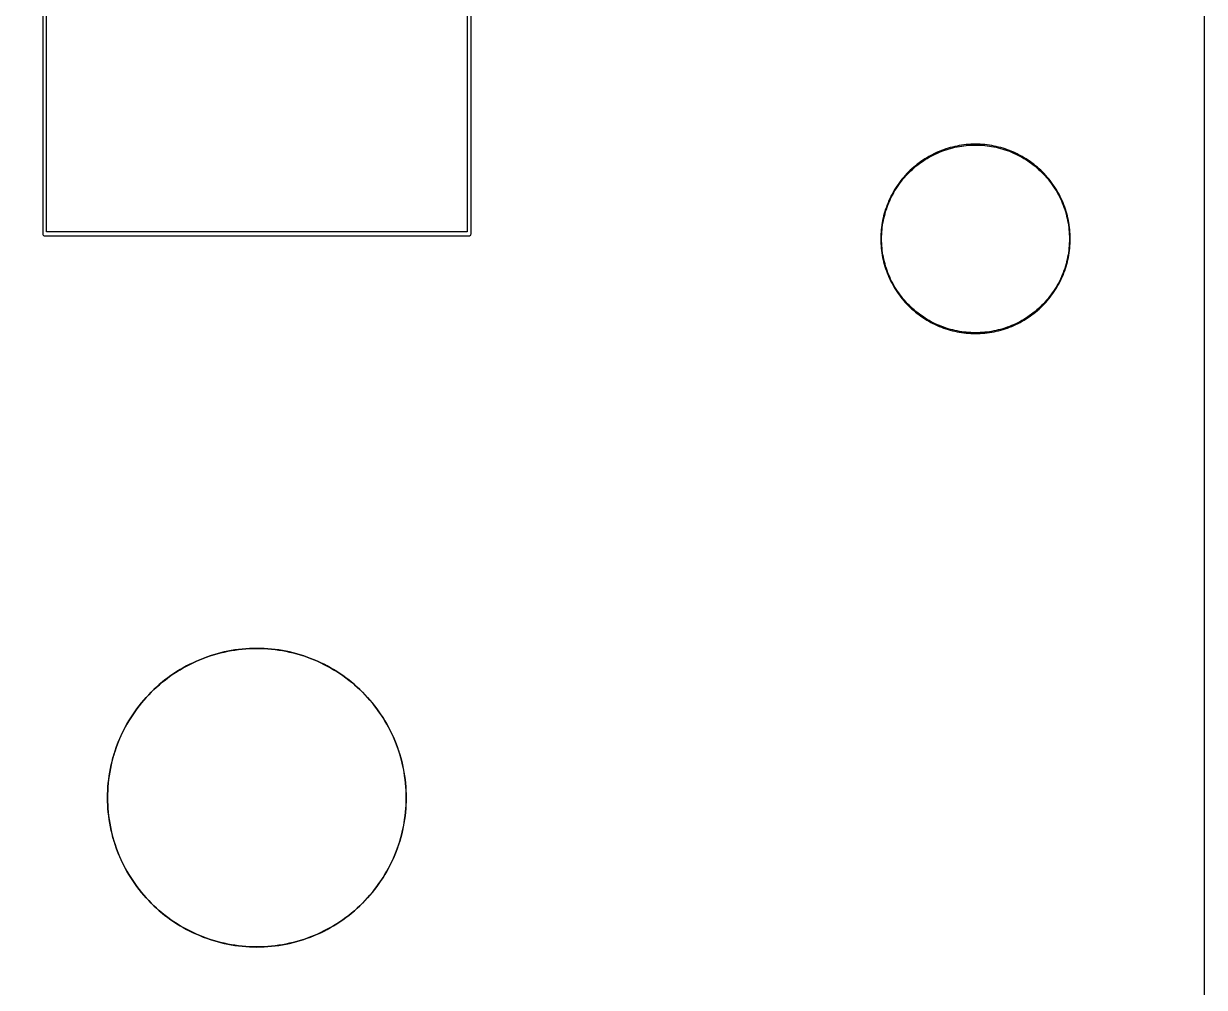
# Model space of a CAD drawing. Extents: x 2 to 62, y 0 to 129.
# Drawn here: x 24.65 to 62.21, y 63.7 to 94.37 of the extents above; entities that cross this region are included whole.
import ezdxf

# ---------------------------------------------------------------- set-up
doc = ezdxf.new("R2010")
doc.units = 0

msp = doc.modelspace()

# ---------------------------------------------------------------- linework, layer by layer
at = {"color": 5, "true_color": 0x0000ff}
msp.add_polyline3d([(62.20739, 0.3175, 0), (62.20739, 128.81762, 0), (1.5875, 128.81762, 0), (1.5875, 0.3175, 0), (62.20739, 0.3175, 0)], close=True, dxfattribs=at)
at = {"color": 34, "true_color": 0x008000}
for points in [[(1.5875, 0.3175, 0), (62.20739, 0.3175, 0), (62.20739, 128.81762, 0), (1.5875, 128.81762, 0), (1.5875, 0.3175, 0)], [(38.75405, 87.74099, 0), (25.38095, 87.74099, 0), (25.38095, 107.61395, 0), (38.75405, 107.61395, 0), (38.75405, 87.74099, 0)], [(54.85384, 90.52915, 0), (54.78017, 90.52661, 0), (54.70677, 90.52204, 0), (54.63336, 90.51569, 0), (54.56021, 90.50756, 0), (54.48731, 90.49765, 0), (54.48339, 90.49703, 0), (54.41074, 90.48535, 0), (54.33835, 90.47189, 0), (54.26622, 90.45665, 0), (54.19459, 90.43963, 0), (54.12347, 90.42083, 0), (54.0526, 90.40026, 0), (53.9825, 90.37816, 0), (53.9129, 90.35429, 0), (53.84382, 90.32863, 0), (53.77549, 90.3012, 0), (53.70793, 90.27224, 0), (53.64087, 90.24151, 0), (53.57483, 90.20925, 0), (53.57129, 90.20745, 0), (53.50576, 90.17341, 0), (53.44124, 90.13811, 0), (53.37774, 90.10102, 0), (53.315, 90.06241, 0), (53.25328, 90.02203, 0), (53.19258, 89.98037, 0), (53.13289, 89.93745, 0), (53.07421, 89.89274, 0), (53.01681, 89.84677, 0), (52.96042, 89.79927, 0), (52.9053, 89.7505, 0), (52.85145, 89.70046, 0), (52.79862, 89.64916, 0), (52.79581, 89.64635, 0), (52.7445, 89.59351, 0), (52.69447, 89.53967, 0), (52.6457, 89.48455, 0), (52.5982, 89.42816, 0), (52.55223, 89.37076, 0), (52.50752, 89.31208, 0), (52.4646, 89.25239, 0), (52.42294, 89.19169, 0), (52.38255, 89.12996, 0), (52.34395, 89.06723, 0), (52.30686, 89.00373, 0), (52.27156, 88.93921, 0), (52.23752, 88.87368, 0), (52.23572, 88.87014, 0), (52.20346, 88.8041, 0), (52.17272, 88.73704, 0), (52.14377, 88.66948, 0), (52.11634, 88.60115, 0), (52.09068, 88.53206, 0), (52.06681, 88.46247, 0), (52.04471, 88.39236, 0), (52.02413, 88.3215, 0), (52.00534, 88.25038, 0), (51.98832, 88.17875, 0), (51.97308, 88.10661, 0), (51.95962, 88.03422, 0), (51.94793, 87.96158, 0), (51.94731, 87.95765, 0), (51.93741, 87.88476, 0), (51.92928, 87.8116, 0), (51.92293, 87.7382, 0), (51.91836, 87.66479, 0), (51.91582, 87.59113, 0), (51.9148, 87.51747, 0), (51.91582, 87.44381, 0), (51.91836, 87.37015, 0), (51.92293, 87.29675, 0), (51.92928, 87.22334, 0), (51.93741, 87.15019, 0), (51.94731, 87.07729, 0), (51.94793, 87.07337, 0), (51.95962, 87.00072, 0), (51.97308, 86.92833, 0), (51.98832, 86.8562, 0), (52.00534, 86.78457, 0), (52.02413, 86.71345, 0), (52.04471, 86.64258, 0), (52.06681, 86.57248, 0), (52.09068, 86.50288, 0), (52.11634, 86.43379, 0), (52.14377, 86.36547, 0), (52.17272, 86.2979, 0), (52.20346, 86.23085, 0), (52.23572, 86.16481, 0), (52.23752, 86.16127, 0), (52.27156, 86.09574, 0), (52.30686, 86.03122, 0), (52.34395, 85.96772, 0), (52.38255, 85.90498, 0), (52.42294, 85.84326, 0), (52.4646, 85.78255, 0), (52.50752, 85.72286, 0), (52.55223, 85.66419, 0), (52.5982, 85.60679, 0), (52.6457, 85.5504, 0), (52.69447, 85.49528, 0), (52.7445, 85.44143, 0), (52.79581, 85.3886, 0), (52.79862, 85.38579, 0), (52.85145, 85.33448, 0), (52.9053, 85.28444, 0), (52.96042, 85.23568, 0), (53.01681, 85.18818, 0), (53.07421, 85.1422, 0), (53.13289, 85.0975, 0), (53.19258, 85.05457, 0), (53.25328, 85.01292, 0), (53.315, 84.97253, 0), (53.37774, 84.93392, 0), (53.44124, 84.89684, 0), (53.50576, 84.86153, 0), (53.57129, 84.8275, 0), (53.57483, 84.82569, 0), (53.64087, 84.79344, 0), (53.70793, 84.7627, 0), (53.77549, 84.73375, 0), (53.84382, 84.70631, 0), (53.9129, 84.68066, 0), (53.9825, 84.65678, 0), (54.0526, 84.63469, 0), (54.12347, 84.61411, 0), (54.19459, 84.59532, 0), (54.26622, 84.5783, 0), (54.33835, 84.56306, 0), (54.41074, 84.5496, 0), (54.48339, 84.53791, 0), (54.48731, 84.53729, 0), (54.56021, 84.52739, 0), (54.63336, 84.51926, 0), (54.70677, 84.51291, 0), (54.78017, 84.50834, 0), (54.85384, 84.5058, 0), (54.9275, 84.50478, 0), (55.00116, 84.5058, 0), (55.07482, 84.50834, 0), (55.14822, 84.51291, 0), (55.22163, 84.51926, 0), (55.29478, 84.52739, 0), (55.36768, 84.53729, 0), (55.3716, 84.53791, 0), (55.44425, 84.5496, 0), (55.51664, 84.56306, 0), (55.58877, 84.5783, 0), (55.6604, 84.59532, 0), (55.73152, 84.61411, 0), (55.80239, 84.63469, 0), (55.87249, 84.65678, 0), (55.94209, 84.68066, 0), (56.01117, 84.70631, 0), (56.0795, 84.73375, 0), (56.14706, 84.7627, 0), (56.21412, 84.79344, 0), (56.28016, 84.82569, 0), (56.2837, 84.8275, 0), (56.34923, 84.86153, 0), (56.41375, 84.89684, 0), (56.47725, 84.93392, 0), (56.53999, 84.97253, 0), (56.60171, 85.01292, 0), (56.66241, 85.05457, 0), (56.7221, 85.0975, 0), (56.78078, 85.1422, 0), (56.83818, 85.18818, 0), (56.89457, 85.23568, 0), (56.94969, 85.28444, 0), (57.00354, 85.33448, 0), (57.05637, 85.38579, 0), (57.05918, 85.3886, 0), (57.11049, 85.44143, 0), (57.16052, 85.49528, 0), (57.20929, 85.5504, 0), (57.25679, 85.60679, 0), (57.30276, 85.66419, 0), (57.34747, 85.72286, 0), (57.39039, 85.78255, 0), (57.43205, 85.84326, 0), (57.47244, 85.90498, 0), (57.51104, 85.96772, 0), (57.54813, 86.03122, 0), (57.58343, 86.09574, 0), (57.61747, 86.16127, 0), (57.61927, 86.16481, 0), (57.65153, 86.23085, 0), (57.68227, 86.2979, 0), (57.71122, 86.36547, 0), (57.73865, 86.43379, 0), (57.76431, 86.50288, 0), (57.78818, 86.57248, 0), (57.81028, 86.64258, 0), (57.83086, 86.71345, 0), (57.84965, 86.78457, 0), (57.86667, 86.8562, 0), (57.88191, 86.92833, 0), (57.89537, 87.00072, 0), (57.90706, 87.07337, 0), (57.90768, 87.07729, 0), (57.91758, 87.15019, 0), (57.92571, 87.22334, 0), (57.93206, 87.29675, 0), (57.93663, 87.37015, 0), (57.93917, 87.44381, 0), (57.94019, 87.51747, 0), (57.93917, 87.59113, 0), (57.93663, 87.66479, 0), (57.93206, 87.7382, 0), (57.92571, 87.8116, 0), (57.91758, 87.88476, 0), (57.90768, 87.95765, 0), (57.90706, 87.96158, 0), (57.89537, 88.03422, 0), (57.88191, 88.10661, 0), (57.86667, 88.17875, 0), (57.84965, 88.25038, 0), (57.83086, 88.3215, 0), (57.81028, 88.39236, 0), (57.78818, 88.46247, 0), (57.76431, 88.53206, 0), (57.73865, 88.60115, 0), (57.71122, 88.66948, 0), (57.68227, 88.73704, 0), (57.65153, 88.8041, 0), (57.61927, 88.87014, 0), (57.61747, 88.87368, 0), (57.58343, 88.93921, 0), (57.54813, 89.00373, 0), (57.51104, 89.06723, 0), (57.47244, 89.12996, 0), (57.43205, 89.19169, 0), (57.39039, 89.25239, 0), (57.34747, 89.31208, 0), (57.30276, 89.37076, 0), (57.25679, 89.42816, 0), (57.20929, 89.48455, 0), (57.16052, 89.53967, 0), (57.11049, 89.59351, 0), (57.05918, 89.64635, 0), (57.05637, 89.64916, 0), (57.00354, 89.70046, 0), (56.94969, 89.7505, 0), (56.89457, 89.79927, 0), (56.83818, 89.84677, 0), (56.78078, 89.89274, 0), (56.7221, 89.93745, 0), (56.66241, 89.98037, 0), (56.60171, 90.02203, 0), (56.53999, 90.06241, 0), (56.47725, 90.10102, 0), (56.41375, 90.13811, 0), (56.34923, 90.17341, 0), (56.2837, 90.20745, 0), (56.28016, 90.20925, 0), (56.21412, 90.24151, 0), (56.14706, 90.27224, 0), (56.0795, 90.3012, 0), (56.01117, 90.32863, 0), (55.94209, 90.35429, 0), (55.87249, 90.37816, 0), (55.80239, 90.40026, 0), (55.73152, 90.42083, 0), (55.6604, 90.43963, 0), (55.58877, 90.45665, 0), (55.51664, 90.47189, 0), (55.44425, 90.48535, 0), (55.3716, 90.49703, 0), (55.36768, 90.49765, 0), (55.29478, 90.50756, 0), (55.22163, 90.51569, 0), (55.14822, 90.52204, 0), (55.07482, 90.52661, 0), (55.00116, 90.52915, 0), (54.9275, 90.53017, 0), (54.85384, 90.52915, 0)], [(55.07482, 84.53374, 0), (55.00116, 84.5312, 0), (54.9275, 84.53018, 0), (54.85384, 84.5312, 0), (54.78017, 84.53374, 0), (54.70677, 84.53831, 0), (54.63336, 84.54466, 0), (54.56021, 84.55278, 0), (54.48779, 84.56263, 0), (54.41859, 84.57375, 0), (54.3462, 84.58722, 0), (54.27407, 84.60246, 0), (54.20244, 84.61947, 0), (54.13132, 84.63827, 0), (54.06045, 84.65884, 0), (53.99035, 84.68094, 0), (53.92075, 84.70482, 0), (53.85167, 84.73047, 0), (53.78334, 84.7579, 0), (53.71578, 84.78686, 0), (53.64872, 84.81759, 0), (53.58392, 84.84924, 0), (53.52069, 84.88208, 0), (53.45617, 84.91739, 0), (53.39267, 84.95447, 0), (53.32993, 84.99308, 0), (53.26821, 85.03347, 0), (53.20751, 85.07512, 0), (53.14782, 85.11805, 0), (53.08914, 85.16275, 0), (53.03174, 85.20873, 0), (52.97535, 85.25623, 0), (52.92023, 85.30499, 0), (52.86638, 85.35503, 0), (52.81498, 85.40496, 0), (52.76505, 85.45636, 0), (52.71502, 85.51021, 0), (52.66625, 85.56533, 0), (52.61875, 85.62172, 0), (52.57278, 85.67912, 0), (52.52807, 85.73779, 0), (52.48515, 85.79748, 0), (52.44349, 85.85819, 0), (52.4031, 85.91991, 0), (52.3645, 85.98265, 0), (52.32741, 86.04615, 0), (52.29211, 86.11067, 0), (52.25926, 86.17391, 0), (52.22762, 86.2387, 0), (52.19688, 86.30575, 0), (52.16793, 86.37332, 0), (52.14049, 86.44164, 0), (52.11484, 86.51073, 0), (52.09096, 86.58033, 0), (52.06887, 86.65043, 0), (52.04829, 86.7213, 0), (52.0295, 86.79242, 0), (52.01248, 86.86405, 0), (51.99724, 86.93618, 0), (51.98378, 87.00857, 0), (51.97264, 87.07778, 0), (51.96281, 87.15019, 0), (51.95468, 87.22334, 0), (51.94833, 87.29675, 0), (51.94376, 87.37015, 0), (51.94122, 87.44381, 0), (51.9402, 87.51747, 0), (51.94122, 87.59113, 0), (51.94376, 87.66479, 0), (51.94833, 87.7382, 0), (51.95468, 87.8116, 0), (51.96281, 87.88476, 0), (51.97265, 87.95722, 0), (51.98378, 88.02637, 0), (51.99724, 88.09876, 0), (52.01248, 88.1709, 0), (52.0295, 88.24253, 0), (52.04829, 88.31365, 0), (52.06887, 88.38451, 0), (52.09096, 88.45462, 0), (52.11484, 88.52421, 0), (52.14049, 88.5933, 0), (52.16793, 88.66163, 0), (52.19688, 88.72919, 0), (52.22762, 88.79625, 0), (52.25926, 88.86104, 0), (52.29211, 88.92428, 0), (52.32741, 88.9888, 0), (52.3645, 89.0523, 0), (52.4031, 89.11503, 0), (52.44349, 89.17676, 0), (52.48515, 89.23746, 0), (52.52807, 89.29715, 0), (52.57278, 89.35583, 0), (52.61875, 89.41323, 0), (52.66625, 89.46962, 0), (52.71502, 89.52474, 0), (52.76505, 89.57858, 0), (52.81498, 89.62999, 0), (52.86638, 89.67991, 0), (52.92023, 89.72995, 0), (52.97535, 89.77872, 0), (53.03174, 89.82622, 0), (53.08914, 89.87219, 0), (53.14782, 89.9169, 0), (53.20751, 89.95982, 0), (53.26821, 90.00148, 0), (53.32993, 90.04186, 0), (53.39267, 90.08047, 0), (53.45617, 90.11756, 0), (53.52069, 90.15286, 0), (53.58361, 90.18555, 0), (53.64872, 90.21735, 0), (53.71578, 90.24809, 0), (53.78334, 90.27704, 0), (53.85167, 90.30447, 0), (53.92075, 90.33013, 0), (53.99035, 90.354, 0), (54.06045, 90.3761, 0), (54.13132, 90.39668, 0), (54.20244, 90.41547, 0), (54.27407, 90.43249, 0), (54.3462, 90.44773, 0), (54.41859, 90.46119, 0), (54.4878, 90.47233, 0), (54.56021, 90.48216, 0), (54.63336, 90.49029, 0), (54.70677, 90.49664, 0), (54.78017, 90.50121, 0), (54.85384, 90.50375, 0), (54.9275, 90.50477, 0), (55.00116, 90.50375, 0), (55.07482, 90.50121, 0), (55.14822, 90.49664, 0), (55.22163, 90.49029, 0), (55.29478, 90.48216, 0), (55.36719, 90.47233, 0), (55.4364, 90.46119, 0), (55.50879, 90.44773, 0), (55.58092, 90.43249, 0), (55.65255, 90.41547, 0), (55.72367, 90.39668, 0), (55.79454, 90.3761, 0), (55.86464, 90.354, 0), (55.93424, 90.33013, 0), (56.00332, 90.30447, 0), (56.07165, 90.27704, 0), (56.13921, 90.24809, 0), (56.20627, 90.21735, 0), (56.27138, 90.18555, 0), (56.3343, 90.15286, 0), (56.39882, 90.11756, 0), (56.46232, 90.08047, 0), (56.52506, 90.04186, 0), (56.58678, 90.00148, 0), (56.64748, 89.95982, 0), (56.70717, 89.9169, 0), (56.76585, 89.87219, 0), (56.82325, 89.82622, 0), (56.87964, 89.77872, 0), (56.93476, 89.72995, 0), (56.98861, 89.67991, 0), (57.04001, 89.62999, 0), (57.08994, 89.57858, 0), (57.13997, 89.52474, 0), (57.18874, 89.46962, 0), (57.23624, 89.41323, 0), (57.28221, 89.35583, 0), (57.32692, 89.29715, 0), (57.36984, 89.23746, 0), (57.4115, 89.17676, 0), (57.45189, 89.11503, 0), (57.49049, 89.0523, 0), (57.52758, 88.9888, 0), (57.56288, 88.92428, 0), (57.59573, 88.86104, 0), (57.62737, 88.79625, 0), (57.65811, 88.72919, 0), (57.68706, 88.66163, 0), (57.7145, 88.5933, 0), (57.74015, 88.52421, 0), (57.76403, 88.45462, 0), (57.78612, 88.38451, 0), (57.8067, 88.31365, 0), (57.82549, 88.24253, 0), (57.84251, 88.1709, 0), (57.85775, 88.09876, 0), (57.87121, 88.02637, 0), (57.88234, 87.95722, 0), (57.89218, 87.88476, 0), (57.90031, 87.8116, 0), (57.90666, 87.7382, 0), (57.91123, 87.66479, 0), (57.91377, 87.59113, 0), (57.91479, 87.51747, 0), (57.91377, 87.44381, 0), (57.91123, 87.37015, 0), (57.90666, 87.29675, 0), (57.90031, 87.22334, 0), (57.89218, 87.15019, 0), (57.88235, 87.07778, 0), (57.87121, 87.00857, 0), (57.85775, 86.93618, 0), (57.84251, 86.86405, 0), (57.82549, 86.79242, 0), (57.8067, 86.7213, 0), (57.78612, 86.65043, 0), (57.76403, 86.58033, 0), (57.74015, 86.51073, 0), (57.7145, 86.44164, 0), (57.68706, 86.37332, 0), (57.65811, 86.30575, 0), (57.62737, 86.2387, 0), (57.59573, 86.17391, 0), (57.56288, 86.11067, 0), (57.52758, 86.04615, 0), (57.49049, 85.98265, 0), (57.45189, 85.91991, 0), (57.4115, 85.85819, 0), (57.36984, 85.79748, 0), (57.32692, 85.73779, 0), (57.28221, 85.67912, 0), (57.23624, 85.62172, 0), (57.18874, 85.56533, 0), (57.13997, 85.51021, 0), (57.08994, 85.45636, 0), (57.04001, 85.40496, 0), (56.98861, 85.35503, 0), (56.93476, 85.30499, 0), (56.87964, 85.25623, 0), (56.82325, 85.20873, 0), (56.76585, 85.16275, 0), (56.70717, 85.11805, 0), (56.64748, 85.07512, 0), (56.58678, 85.03347, 0), (56.52506, 84.99308, 0), (56.46232, 84.95447, 0), (56.39882, 84.91739, 0), (56.3343, 84.88208, 0), (56.27107, 84.84924, 0), (56.20627, 84.81759, 0), (56.13921, 84.78686, 0), (56.07165, 84.7579, 0), (56.00332, 84.73047, 0), (55.93424, 84.70482, 0), (55.86464, 84.68094, 0), (55.79454, 84.65884, 0), (55.72367, 84.63827, 0), (55.65255, 84.61947, 0), (55.58092, 84.60246, 0), (55.50879, 84.58722, 0), (55.4364, 84.57375, 0), (55.3672, 84.56263, 0), (55.29478, 84.55278, 0), (55.22163, 84.54466, 0), (55.14822, 84.53831, 0), (55.07482, 84.53374, 0)], [(31.95091, 74.48726, 0), (31.83432, 74.48296, 0), (31.71799, 74.47584, 0), (31.60191, 74.46594, 0), (31.48609, 74.45298, 0), (31.37052, 74.43749, 0), (31.37013, 74.43743, 0), (31.25548, 74.41894, 0), (31.25546, 74.41894, 0), (31.25506, 74.41888, 0), (31.14051, 74.39755, 0), (31.02646, 74.37342, 0), (30.91293, 74.34649, 0), (30.80015, 74.31677, 0), (30.68814, 74.28426, 0), (30.57714, 74.24896, 0), (30.4669, 74.21111, 0), (30.35768, 74.17046, 0), (30.24922, 74.12703, 0), (30.14229, 74.08132, 0), (30.03612, 74.03279, 0), (29.93147, 73.9815, 0), (29.93112, 73.98132, 0), (29.82748, 73.92771, 0), (29.72538, 73.87133, 0), (29.62479, 73.81265, 0), (29.52548, 73.7517, 0), (29.42769, 73.68795, 0), (29.33168, 73.62215, 0), (29.23719, 73.55383, 0), (29.14448, 73.48322, 0), (29.05329, 73.41032, 0), (28.96414, 73.33539, 0), (28.87676, 73.25818, 0), (28.79142, 73.17868, 0), (28.70785, 73.09739, 0), (28.70757, 73.09712, 0), (28.62629, 73.01354, 0), (28.54679, 72.92821, 0), (28.46957, 72.84083, 0), (28.39464, 72.75167, 0), (28.32175, 72.66049, 0), (28.25113, 72.56778, 0), (28.18281, 72.47329, 0), (28.11702, 72.37728, 0), (28.05327, 72.27949, 0), (27.99231, 72.18017, 0), (27.93363, 72.07959, 0), (27.87725, 71.97748, 0), (27.87707, 71.97713, 0), (27.82365, 71.87385, 0), (27.82347, 71.8735, 0), (27.77216, 71.76885, 0), (27.72365, 71.66267, 0), (27.67793, 71.55574, 0), (27.6345, 71.44728, 0), (27.59386, 71.33807, 0), (27.55601, 71.22783, 0), (27.5207, 71.11682, 0), (27.48819, 71.00481, 0), (27.45847, 70.89203, 0), (27.43155, 70.77849, 0), (27.40742, 70.66446, 0), (27.38608, 70.54989, 0), (27.38602, 70.54951, 0), (27.36754, 70.43483, 0), (27.36748, 70.43445, 0), (27.35198, 70.31887, 0), (27.33903, 70.20305, 0), (27.32913, 70.08698, 0), (27.32201, 69.97064, 0), (27.3177, 69.85406, 0), (27.31617, 69.73747, 0), (27.3177, 69.62089, 0), (27.32201, 69.5043, 0), (27.32913, 69.38797, 0), (27.33903, 69.27189, 0), (27.35198, 69.15607, 0), (27.36748, 69.04049, 0), (27.36754, 69.0401, 0), (27.38608, 68.92504, 0), (27.40742, 68.81049, 0), (27.43155, 68.69644, 0), (27.45847, 68.58289, 0), (27.48819, 68.47013, 0), (27.5207, 68.35811, 0), (27.55601, 68.24712, 0), (27.59386, 68.13688, 0), (27.6345, 68.02766, 0), (27.67793, 67.9192, 0), (27.72365, 67.81227, 0), (27.77216, 67.7061, 0), (27.77234, 67.70574, 0), (27.82347, 67.60145, 0), (27.82365, 67.60109, 0), (27.87725, 67.49746, 0), (27.93363, 67.39534, 0), (27.99231, 67.29477, 0), (28.05327, 67.19546, 0), (28.11702, 67.09766, 0), (28.18281, 67.00165, 0), (28.25113, 66.90716, 0), (28.32175, 66.81446, 0), (28.39464, 66.72327, 0), (28.46957, 66.63412, 0), (28.54679, 66.54674, 0), (28.62629, 66.4614, 0), (28.62657, 66.46111, 0), (28.70757, 66.37783, 0), (28.70785, 66.37755, 0), (28.79142, 66.29627, 0), (28.87676, 66.21677, 0), (28.96414, 66.13955, 0), (29.05329, 66.06462, 0), (29.14448, 65.99172, 0), (29.23719, 65.92111, 0), (29.33168, 65.85279, 0), (29.42769, 65.787, 0), (29.52548, 65.72324, 0), (29.62479, 65.66229, 0), (29.72538, 65.60361, 0), (29.82748, 65.54722, 0), (29.93112, 65.49363, 0), (29.93147, 65.49345, 0), (30.03612, 65.44213, 0), (30.14229, 65.39363, 0), (30.24922, 65.34791, 0), (30.35768, 65.30446, 0), (30.4669, 65.26383, 0), (30.57714, 65.22599, 0), (30.68814, 65.19068, 0), (30.80015, 65.15817, 0), (30.91293, 65.12845, 0), (31.02646, 65.10153, 0), (31.14051, 65.0774, 0), (31.25506, 65.05606, 0), (31.37013, 65.03752, 0), (31.37052, 65.03746, 0), (31.48609, 65.02196, 0), (31.60191, 65.00901, 0), (31.71799, 64.9991, 0), (31.83432, 64.99199, 0), (31.95091, 64.98766, 0), (32.06749, 64.98614, 0), (32.18408, 64.98766, 0), (32.30066, 64.99199, 0), (32.417, 64.9991, 0), (32.53308, 65.00901, 0), (32.64889, 65.02196, 0), (32.76447, 65.03746, 0), (32.76486, 65.03752, 0), (32.87993, 65.05606, 0), (32.99448, 65.0774, 0), (33.10853, 65.10153, 0), (33.22206, 65.12845, 0), (33.33484, 65.15817, 0), (33.44685, 65.19068, 0), (33.55785, 65.22599, 0), (33.66809, 65.26383, 0), (33.77731, 65.30446, 0), (33.88577, 65.34791, 0), (33.9927, 65.39363, 0), (34.09887, 65.44213, 0), (34.20351, 65.49345, 0), (34.20387, 65.49363, 0), (34.30751, 65.54722, 0), (34.40961, 65.60361, 0), (34.51019, 65.66229, 0), (34.60951, 65.72324, 0), (34.70729, 65.787, 0), (34.80331, 65.85279, 0), (34.89779, 65.92111, 0), (34.99051, 65.99172, 0), (35.0817, 66.06462, 0), (35.17085, 66.13955, 0), (35.25822, 66.21677, 0), (35.34357, 66.29627, 0), (35.42714, 66.37755, 0), (35.42742, 66.37783, 0), (35.5084, 66.4611, 0), (35.50842, 66.46111, 0), (35.50869, 66.4614, 0), (35.5882, 66.54674, 0), (35.66541, 66.63412, 0), (35.74035, 66.72327, 0), (35.81324, 66.81446, 0), (35.88386, 66.90716, 0), (35.95218, 67.00165, 0), (36.01797, 67.09766, 0), (36.08171, 67.19546, 0), (36.14268, 67.29477, 0), (36.20136, 67.39534, 0), (36.25774, 67.49746, 0), (36.31134, 67.60109, 0), (36.31152, 67.60145, 0), (36.36265, 67.70574, 0), (36.36283, 67.7061, 0), (36.41134, 67.81227, 0), (36.45706, 67.9192, 0), (36.50049, 68.02766, 0), (36.54113, 68.13688, 0), (36.57898, 68.24712, 0), (36.61428, 68.35811, 0), (36.6468, 68.47013, 0), (36.67651, 68.58289, 0), (36.70344, 68.69644, 0), (36.72757, 68.81049, 0), (36.74891, 68.92504, 0), (36.76744, 69.0401, 0), (36.76751, 69.04049, 0), (36.783, 69.15607, 0), (36.79596, 69.27189, 0), (36.80587, 69.38797, 0), (36.81298, 69.5043, 0), (36.81729, 69.62089, 0), (36.81882, 69.73747, 0), (36.81729, 69.85406, 0), (36.81298, 69.97064, 0), (36.80587, 70.08698, 0), (36.79596, 70.20305, 0), (36.783, 70.31887, 0), (36.76751, 70.43445, 0), (36.76744, 70.43483, 0), (36.74897, 70.54951, 0), (36.74891, 70.54989, 0), (36.72757, 70.66446, 0), (36.70344, 70.77849, 0), (36.67651, 70.89203, 0), (36.6468, 71.00481, 0), (36.61428, 71.11682, 0), (36.57898, 71.22783, 0), (36.54113, 71.33807, 0), (36.50049, 71.44728, 0), (36.45706, 71.55574, 0), (36.41134, 71.66267, 0), (36.36283, 71.76885, 0), (36.31152, 71.8735, 0), (36.31134, 71.87385, 0), (36.25792, 71.97713, 0), (36.25774, 71.97748, 0), (36.20136, 72.07959, 0), (36.14268, 72.18017, 0), (36.08171, 72.27949, 0), (36.01797, 72.37728, 0), (35.95218, 72.47329, 0), (35.88386, 72.56778, 0), (35.81324, 72.66049, 0), (35.74035, 72.75167, 0), (35.66541, 72.84083, 0), (35.5882, 72.92821, 0), (35.50869, 73.01354, 0), (35.50842, 73.01383, 0), (35.5084, 73.01384, 0), (35.42742, 73.09712, 0), (35.42714, 73.09739, 0), (35.34357, 73.17868, 0), (35.25822, 73.25818, 0), (35.17085, 73.33539, 0), (35.0817, 73.41032, 0), (34.99051, 73.48322, 0), (34.89779, 73.55383, 0), (34.80331, 73.62215, 0), (34.70729, 73.68795, 0), (34.60951, 73.7517, 0), (34.51019, 73.81265, 0), (34.40961, 73.87133, 0), (34.30751, 73.92771, 0), (34.20387, 73.98132, 0), (34.20351, 73.9815, 0), (34.09887, 74.03279, 0), (33.9927, 74.08132, 0), (33.88577, 74.12703, 0), (33.77731, 74.17046, 0), (33.66809, 74.21111, 0), (33.55785, 74.24896, 0), (33.44685, 74.28426, 0), (33.33484, 74.31677, 0), (33.22206, 74.34649, 0), (33.10853, 74.37342, 0), (32.99448, 74.39755, 0), (32.87993, 74.41888, 0), (32.87953, 74.41894, 0), (32.87951, 74.41894, 0), (32.76486, 74.43743, 0), (32.76447, 74.43749, 0), (32.64889, 74.45298, 0), (32.53308, 74.46594, 0), (32.417, 74.47584, 0), (32.30066, 74.48296, 0), (32.18408, 74.48726, 0), (32.06749, 74.4888, 0), (31.95091, 74.48726, 0)], [(32.30066, 64.99453, 0), (32.18408, 64.99021, 0), (32.06749, 64.98869, 0), (31.95091, 64.99021, 0), (31.83432, 64.99453, 0), (31.71799, 65.00163, 0), (31.60191, 65.01155, 0), (31.48609, 65.0245, 0), (31.37052, 65.04, 0), (31.3705, 65.04, 0), (31.25585, 65.05848, 0), (31.1413, 65.0798, 0), (31.02725, 65.10393, 0), (30.91371, 65.13087, 0), (30.80094, 65.16058, 0), (30.68892, 65.1931, 0), (30.57792, 65.22839, 0), (30.46769, 65.26625, 0), (30.35847, 65.30689, 0), (30.25001, 65.35032, 0), (30.14308, 65.39604, 0), (30.0369, 65.44456, 0), (29.9323, 65.49583, 0), (29.82898, 65.54928, 0), (29.72687, 65.60567, 0), (29.62629, 65.66434, 0), (29.52697, 65.7253, 0), (29.42918, 65.78905, 0), (29.33317, 65.85484, 0), (29.23868, 65.92317, 0), (29.14597, 65.99378, 0), (29.05479, 66.06668, 0), (28.96563, 66.14161, 0), (28.87826, 66.21881, 0), (28.79291, 66.29832, 0), (28.70949, 66.37946, 0), (28.62835, 66.46289, 0), (28.54884, 66.54823, 0), (28.47163, 66.63561, 0), (28.3967, 66.72476, 0), (28.3238, 66.81595, 0), (28.25319, 66.90866, 0), (28.18486, 67.00315, 0), (28.11908, 67.09916, 0), (28.05532, 67.19695, 0), (27.99436, 67.29626, 0), (27.93569, 67.39685, 0), (27.8793, 67.49896, 0), (27.82578, 67.60246, 0), (27.77458, 67.70688, 0), (27.72606, 67.81305, 0), (27.68034, 67.91999, 0), (27.63691, 68.02845, 0), (27.59627, 68.13767, 0), (27.55842, 68.2479, 0), (27.52312, 68.3589, 0), (27.49061, 68.47091, 0), (27.46089, 68.58369, 0), (27.43396, 68.69723, 0), (27.40983, 68.81126, 0), (27.3885, 68.92583, 0), (27.37002, 69.04049, 0), (27.35453, 69.15607, 0), (27.34157, 69.27189, 0), (27.33167, 69.38797, 0), (27.32455, 69.5043, 0), (27.32024, 69.62089, 0), (27.31871, 69.73747, 0), (27.32024, 69.85406, 0), (27.32455, 69.97064, 0), (27.33167, 70.08698, 0), (27.34157, 70.20305, 0), (27.35453, 70.31887, 0), (27.37001, 70.43435, 0), (27.3885, 70.54912, 0), (27.40983, 70.66367, 0), (27.43396, 70.77772, 0), (27.46089, 70.89126, 0), (27.49061, 71.00403, 0), (27.52312, 71.11605, 0), (27.55842, 71.22704, 0), (27.59627, 71.33728, 0), (27.63691, 71.4465, 0), (27.68034, 71.55495, 0), (27.72606, 71.66189, 0), (27.77458, 71.76806, 0), (27.82587, 71.87267, 0), (27.8793, 71.97599, 0), (27.93569, 72.0781, 0), (27.99436, 72.17868, 0), (28.05532, 72.278, 0), (28.11908, 72.37578, 0), (28.18486, 72.4718, 0), (28.25319, 72.56628, 0), (28.3238, 72.659, 0), (28.3967, 72.75018, 0), (28.47163, 72.83934, 0), (28.54884, 72.92671, 0), (28.62835, 73.01206, 0), (28.70935, 73.09533, 0), (28.79291, 73.17662, 0), (28.87826, 73.25612, 0), (28.96563, 73.33334, 0), (29.05479, 73.40827, 0), (29.14597, 73.48117, 0), (29.23868, 73.55177, 0), (29.33317, 73.62011, 0), (29.42918, 73.68589, 0), (29.52697, 73.74965, 0), (29.62629, 73.81061, 0), (29.72687, 73.86928, 0), (29.82898, 73.92567, 0), (29.93226, 73.97908, 0), (30.0369, 74.03039, 0), (30.14308, 74.0789, 0), (30.25001, 74.12461, 0), (30.35847, 74.16806, 0), (30.46769, 74.20869, 0), (30.57792, 74.24654, 0), (30.68892, 74.28185, 0), (30.80094, 74.31435, 0), (30.91371, 74.34408, 0), (31.02725, 74.37099, 0), (31.1413, 74.39512, 0), (31.25585, 74.41647, 0), (31.37062, 74.43496, 0), (31.48609, 74.45044, 0), (31.60191, 74.46339, 0), (31.71799, 74.47329, 0), (31.83432, 74.48041, 0), (31.95091, 74.48473, 0), (32.06749, 74.48626, 0), (32.18408, 74.48473, 0), (32.30066, 74.48041, 0), (32.417, 74.47329, 0), (32.53308, 74.46339, 0), (32.64889, 74.45044, 0), (32.76437, 74.43496, 0), (32.87914, 74.41647, 0), (32.99369, 74.39512, 0), (33.10774, 74.37099, 0), (33.22128, 74.34408, 0), (33.33405, 74.31435, 0), (33.44607, 74.28185, 0), (33.55707, 74.24654, 0), (33.66729, 74.20869, 0), (33.77652, 74.16806, 0), (33.88498, 74.12461, 0), (33.9919, 74.0789, 0), (34.09809, 74.03039, 0), (34.20273, 73.97908, 0), (34.30601, 73.92567, 0), (34.40811, 73.86928, 0), (34.50869, 73.81061, 0), (34.60802, 73.74965, 0), (34.70581, 73.68589, 0), (34.80182, 73.62011, 0), (34.89631, 73.55177, 0), (34.98901, 73.48117, 0), (35.0802, 73.40827, 0), (35.16935, 73.33334, 0), (35.25672, 73.25612, 0), (35.34208, 73.17662, 0), (35.42564, 73.09533, 0), (35.50663, 73.01206, 0), (35.58615, 72.92671, 0), (35.66335, 72.83934, 0), (35.73829, 72.75018, 0), (35.81119, 72.659, 0), (35.8818, 72.56628, 0), (35.95013, 72.4718, 0), (36.01591, 72.37578, 0), (36.07967, 72.278, 0), (36.14063, 72.17868, 0), (36.1993, 72.0781, 0), (36.25569, 71.97599, 0), (36.30912, 71.87267, 0), (36.36041, 71.76806, 0), (36.40893, 71.66189, 0), (36.45465, 71.55495, 0), (36.49808, 71.4465, 0), (36.53872, 71.33728, 0), (36.57656, 71.22704, 0), (36.61187, 71.11605, 0), (36.64438, 71.00403, 0), (36.6741, 70.89126, 0), (36.70103, 70.77772, 0), (36.72516, 70.66367, 0), (36.74649, 70.54912, 0), (36.76498, 70.43434, 0), (36.78047, 70.31887, 0), (36.79341, 70.20305, 0), (36.80333, 70.08698, 0), (36.81044, 69.97064, 0), (36.81476, 69.85406, 0), (36.81628, 69.73747, 0), (36.81476, 69.62089, 0), (36.81044, 69.5043, 0), (36.80333, 69.38797, 0), (36.79341, 69.27189, 0), (36.78047, 69.15607, 0), (36.76497, 69.04049, 0), (36.74649, 68.92583, 0), (36.74642, 68.92543, 0), (36.72516, 68.81126, 0), (36.70103, 68.69723, 0), (36.6741, 68.58369, 0), (36.64438, 68.47091, 0), (36.61187, 68.3589, 0), (36.57656, 68.2479, 0), (36.53872, 68.13767, 0), (36.49808, 68.02845, 0), (36.45465, 67.91999, 0), (36.40893, 67.81305, 0), (36.36041, 67.70688, 0), (36.30921, 67.60246, 0), (36.25569, 67.49896, 0), (36.1993, 67.39685, 0), (36.14063, 67.29626, 0), (36.07967, 67.19695, 0), (36.01591, 67.09916, 0), (35.95013, 67.00315, 0), (35.8818, 66.90866, 0), (35.81119, 66.81595, 0), (35.73829, 66.72476, 0), (35.66335, 66.63561, 0), (35.58615, 66.54823, 0), (35.50663, 66.46289, 0), (35.4255, 66.37946, 0), (35.34208, 66.29832, 0), (35.25672, 66.21881, 0), (35.16935, 66.14161, 0), (35.0802, 66.06668, 0), (34.98901, 65.99378, 0), (34.89631, 65.92317, 0), (34.80182, 65.85484, 0), (34.70581, 65.78905, 0), (34.60802, 65.7253, 0), (34.50869, 65.66434, 0), (34.40811, 65.60567, 0), (34.30601, 65.54928, 0), (34.20269, 65.49583, 0), (34.09809, 65.44456, 0), (33.9919, 65.39604, 0), (33.88498, 65.35032, 0), (33.77652, 65.30689, 0), (33.66729, 65.26625, 0), (33.55707, 65.22839, 0), (33.44607, 65.1931, 0), (33.33405, 65.16058, 0), (33.22128, 65.13087, 0), (33.10774, 65.10393, 0), (32.99369, 65.0798, 0), (32.87914, 65.05848, 0), (32.76449, 65.04, 0), (32.76447, 65.04, 0), (32.64889, 65.0245, 0), (32.53308, 65.01155, 0), (32.417, 65.00163, 0), (32.30066, 64.99453, 0)]]:
    msp.add_polyline3d(points, close=True, dxfattribs=at)
msp.add_polyline3d([(25.25395, 107.67745, 0), (25.25395, 87.67749, 0), (25.25705, 87.65787, 0), (25.26607, 87.64017, 0), (25.28012, 87.62612, 0), (25.29782, 87.6171, 0), (25.31745, 87.61399, 0), (38.81754, 87.61399, 0), (38.83717, 87.6171, 0), (38.85487, 87.62612, 0), (38.86892, 87.64017, 0), (38.87794, 87.65787, 0), (38.88104, 87.67749, 0), (38.88104, 107.67745, 0)], dxfattribs=at)

doc.saveas('drawing.dxf')
